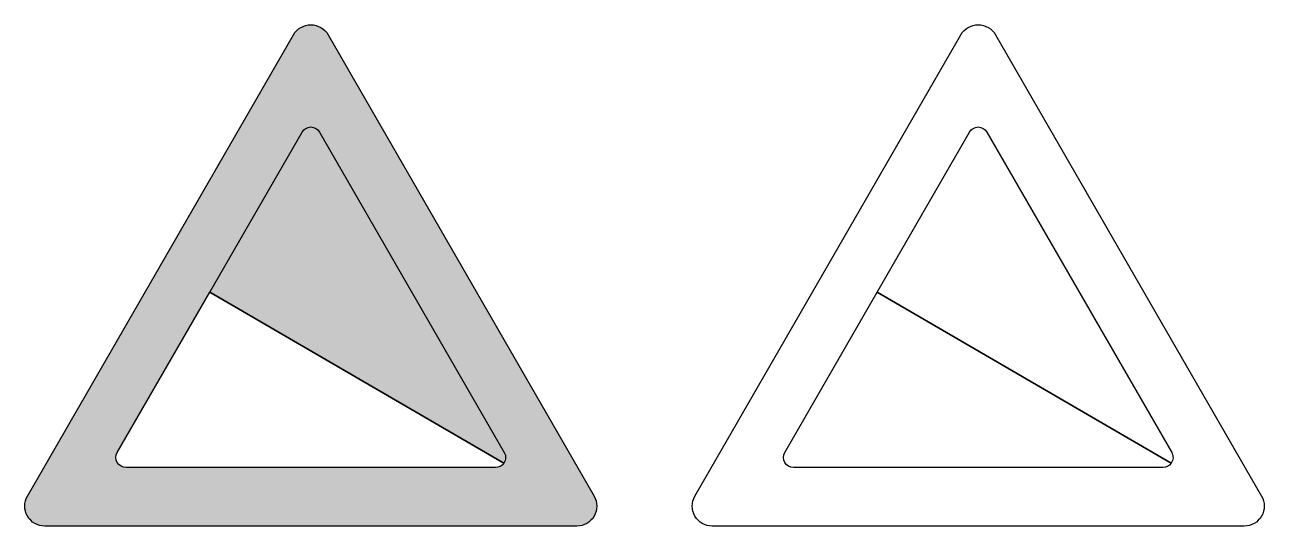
# Model space of a CAD drawing. Extents: x 760 to 2060, y 7 to 532.
import ezdxf

# ---------------------------------------------------------------- set-up
doc = ezdxf.new("R2010")
doc.units = 0
doc.header["$MEASUREMENT"] = 0

msp = doc.modelspace()

# ---------------------------------------------------------------- hatches: boundary and pattern name
h = msp.add_hatch(color=1)
edge = h.paths.add_edge_path()
edge.add_line((1078.612888785202, 521.9169999999999), (1357.602888785202, 38.6832))
edge.add_arc((1339.390460089983, 28.1877471539816), 21.02015911979272, -89.93886488620183, 29.95397411842589, ccw=False)
edge.add_line((1339.412888785202, 7.1676), (781.4178887852017, 7.169560000000001))
edge.add_arc((781.4362924293932, 28.1914424024565), 21.02189045820641, 150.0540776760182, 269.94984032113473, ccw=False)
edge.add_line((763.2208887852016, 38.6852), (1042.212888785202, 521.9169999999999))
edge.add_arc((1060.412888785202, 511.3877592663184), 21.02629093368136, 30.05065687870689, 149.9493431212928, ccw=False)
edge = h.paths.add_edge_path(flags=16)
edge.add_line((954.4428887852018, 252.437), (1051.232888785202, 420.087))
edge.add_arc((1060.412888785202, 414.7751961794327), 10.6060199805672, 30.05487035694148, 149.9451296430579, ccw=False)
edge.add_line((1069.592888785202, 420.087), (1263.362888785202, 84.4565))
edge.add_arc((1254.181231443841, 79.15735829199903), 10.6011194869049, -34.737861452370225, 29.991150718741892, ccw=False)
edge.add_line((1262.892888785202, 73.1166), (954.4428887852018, 252.437))
edge = h.paths.add_edge_path(flags=16)
edge.add_arc((1254.178436721596, 79.16328251756953), 10.606792363253, 270.0780671929572, 325.2444431069314, ccw=False)
edge.add_line((1254.192888785202, 68.5565), (866.6348887852018, 68.5565))
edge.add_arc((866.6447255118973, 79.16225478937511), 10.60575935110472, 150.053847794035, 269.9468587787052, ccw=False)
edge.add_line((857.4548887852018, 84.4565), (954.4428887852018, 252.437))
edge.add_line((954.4428887852018, 252.437), (1262.892888785202, 73.1166))
msp.add_hatch(color=7).paths.add_polyline_path([(1069.592888785202, 420.087, 0.576712), (1051.232888785202, 420.087), (954.4428887852015, 252.4370000000001), (1262.892888785202, 73.1166, 0.290191), (1263.362888785202, 84.4565)])

# ---------------------------------------------------------------- linework, layer by layer
at = {"color": 1}
for points in [[(1078.612888785202, 521.9169999999999), (1357.602888785202, 38.6832, -0.576727), (1339.412888785202, 7.1676), (781.4178887852017, 7.169560000000001, -0.5767439999999999), (763.2208887852016, 38.6852), (1042.212888785202, 521.9169999999999, -0.576761)], [(1262.892888785202, 73.1166, -0.245468), (1254.192888785202, 68.5565), (866.6348887852018, 68.5565, -0.576728), (857.4548887852018, 84.4565), (954.4428887852018, 252.437)]]:
    msp.add_lwpolyline(points, format="xyb", close=True, dxfattribs=at)
for points in [[(1778.612888785202, 521.9169999999999), (2057.602888785202, 38.6832, -0.576727), (2039.412888785202, 7.1676), (1481.417888785202, 7.169560000000001, -0.5767439999999999), (1463.220888785202, 38.6852), (1742.212888785202, 521.9169999999999, -0.576761)], [(954.4428887852018, 252.437), (1051.232888785202, 420.087, -0.576712), (1069.592888785202, 420.087), (1263.362888785202, 84.4565, -0.290191), (1262.892888785202, 73.1166)], [(1654.442888785202, 252.437), (1751.232888785202, 420.087, -0.576712), (1769.592888785202, 420.087), (1963.362888785202, 84.4565, -0.290191), (1962.892888785202, 73.1166)], [(1962.892888785202, 73.1166, -0.245468), (1954.192888785202, 68.5565), (1566.634888785202, 68.5565, -0.576728), (1557.454888785202, 84.4565), (1654.442888785202, 252.437)]]:
    msp.add_lwpolyline(points, format="xyb", close=True)

doc.saveas('drawing.dxf')
